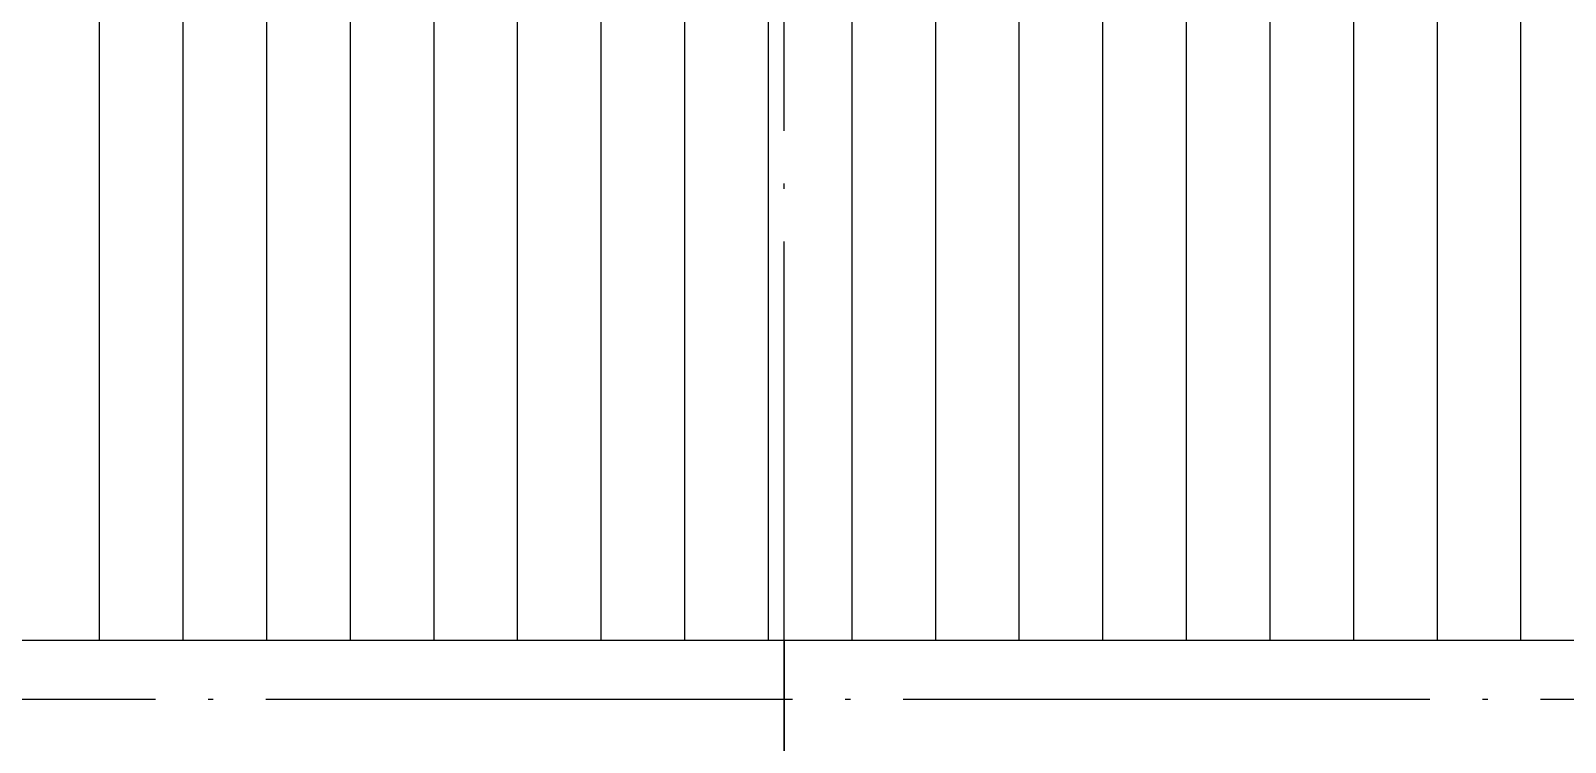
# Model space of a CAD drawing. Extents: x -452079 to 117456, y 3902 to 836955.
# Drawn here: x -28827 to -17172, y 584495 to 589902 of the extents above; entities that cross this region are included whole.
import ezdxf

# ---------------------------------------------------------------- set-up
doc = ezdxf.new("R2010")
doc.units = 0
doc.header["$LTSCALE"] = 1000
doc.header["$MEASUREMENT"] = 0
doc.linetypes.add('DOTE', pattern=[2.42, 2, -0.2, 0.02, -0.2])
for name, color, linetype in [('A-AXIS-DOTE', 14, 'DOTE'), ('A-DRAIN', 142, 'Continuous'), ('A-HATCH-2', 251, 'Continuous'), ('A-LIN-V', 9, 'Continuous'), ('WALL', 2, 'Continuous')]:
    doc.layers.add(name, color=color, linetype=linetype)

# ---------------------------------------------------------------- blocks, each defined once
blk = doc.blocks.new('A$C46715D7E')
at = {"layer": 'A-HATCH-2'}
h = blk.add_hatch(dxfattribs=at)
h.set_pattern_fill('ANSI31', color=8, scale=400, angle=45)
h.set_pattern_definition([(90, (-181339.1, -540023.96), (-635, 0), [])])
h.paths.add_polyline_path([(52540.9, 53771), (185076.6, 53771), (190306.7, 53771), (190306.7, 45246), (11761.6, 45246), (14527.7, 53771), (39910.9, 53771)])
at = {"layer": 'A-AXIS-DOTE', "color": 8, "ltscale": 2}
for p, q in [((72806.7, 716), (72806.7, 86196)), ((198710.9, 44796), (650.9, 44796))]:
    blk.add_line(p, q, dxfattribs=at)
at = {"layer": 'A-DRAIN'}
blk.add_lwpolyline([(72806.7, 45246), (72806.7, 44346)], dxfattribs=at)
at = {"layer": 'A-LIN-V'}
blk.add_lwpolyline([(190306.7, 45246), (11761.6, 45246)], dxfattribs=at)

msp = doc.modelspace()

# ---------------------------------------------------------------- block references
at = {"layer": 'WALL'}
msp.add_blockref('A$C46715D7E', (-95910.9, 540023.96), dxfattribs=at)

doc.saveas('drawing.dxf')
